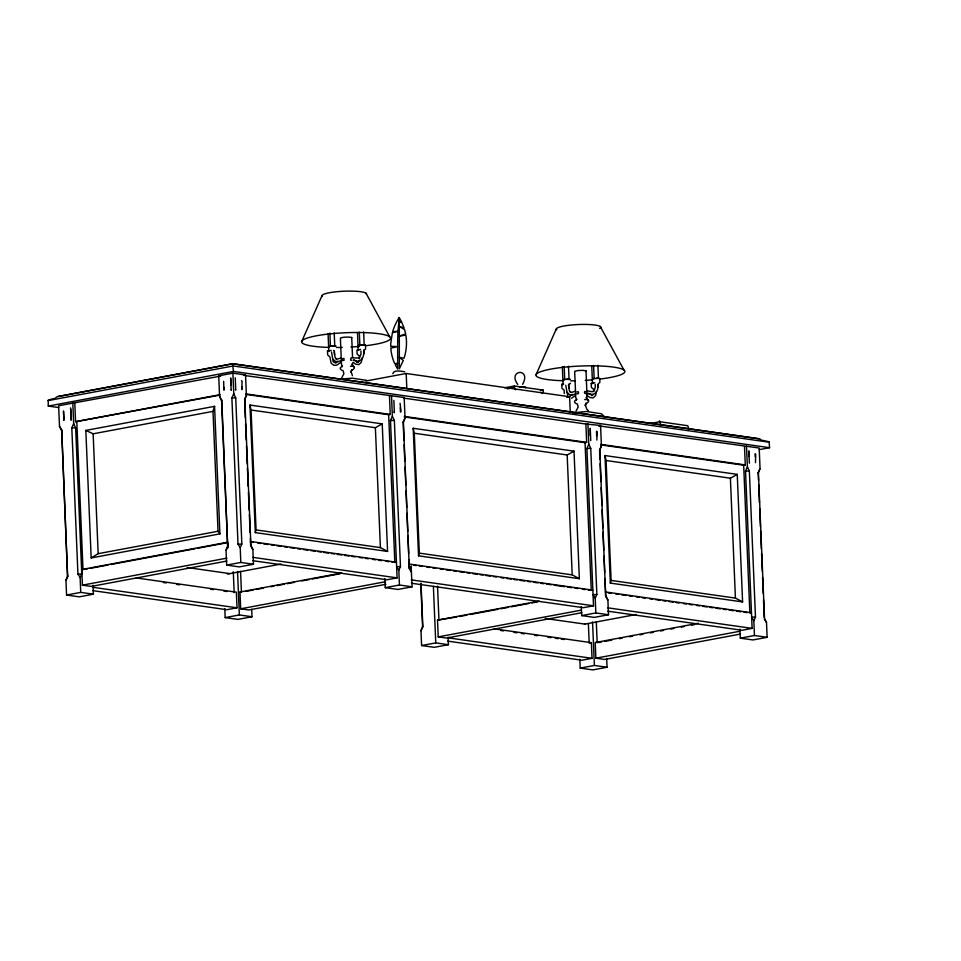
<?xml version="1.0" encoding="UTF-8"?>
<svg xmlns="http://www.w3.org/2000/svg" width="961" height="961" viewBox="0 0 961 961"><rect width="100%" height="100%" fill="white"/><g stroke="black" fill="none" stroke-linecap="round" stroke-linejoin="round"><path stroke-width="1.44" d="M517.763 384.52C506.964 369.529 531.877 367.438 522.592 384.364M410.996 567.242L411.092 565.945L412.101 586.811L397.938 589.453L385.277 587.651L384.893 578.666M659.498 421.423L659.486 420.81M231.289 389.565L231.169 390.286L230.652 377.937L231.108 385.121M255.314 532.61L256.082 529.907L251.061 410.023L249.968 405.061L382.226 423.873L387.571 551.422L255.314 532.61L249.968 405.061M418.54 555.83L419.308 553.128L414.287 433.243L413.194 428.282L574.017 451.153L579.363 578.702L418.54 555.83L413.194 428.282M610.331 583.099L611.1 580.408L606.079 460.523L604.986 455.562L737.243 474.374L742.589 601.922L610.331 583.099L604.986 455.562M58.669 407.548L48.278 406.071L48.194 400.124L53.864 398.515M219.913 533.872L218.027 531.265L213.006 411.368L214.567 406.335L85.829 430.408L91.175 557.945L219.913 533.872L214.567 406.335M351.558 370.393L350.969 372.207L351.75 369.817L351.558 370.393C355.414 368.772 355.786 365.372 350.405 366.273M585.838 403.716L585.249 405.53L586.03 403.139L585.838 403.716C589.694 402.094 590.066 398.695 584.684 399.608M93.025 585.201L93.397 594.186L79.234 596.841L66.573 595.039L65.949 580.252L67.594 576.612L61.684 429.819L59.498 426.3L58.633 405.746L220.718 376.087L218.724 375.811L219.576 396.352L221.559 400.509L227.685 546.665L226.039 550.317L226.652 565.092L239.313 566.894L253.488 564.251L252.863 549.464L250.893 545.307L244.767 399.151L246.412 395.5L245.548 374.958L232.886 373.156L218.724 375.811M67.594 576.612L61.684 429.819M221.559 400.509L219.576 396.352M245.307 417.687L244.767 399.151M227.685 546.665L221.775 399.872M250.893 545.307L250.677 545.944L250.365 538.484M351.462 338.248L351.714 337.479L348.663 337.047L344.086 337.191L340.662 337.828L340.41 338.596L341.479 364.171L342.236 366.405L342.464 365.733L341.876 366.766C338.716 367.655 340.602 370.237 343.077 370.67L343.906 373.733L341.72 377.805M352.783 363.066L351.942 364.844L352.17 364.171L353.66 366.754M403.92 440.246L403.176 422.347L405.037 418.071L404.173 397.518L245.007 375.547M409.518 567.867L411.488 572.023L409.302 568.504L403.392 421.711M448.102 637.191L448.415 644.687L434.252 647.33L421.591 645.54L420.966 630.752L422.828 626.476L421.014 583.219M585.742 371.571L585.994 370.802L582.943 370.369L578.366 370.514L574.942 371.162L574.69 371.919L575.759 397.494L576.516 399.728L576.744 399.067L576.156 400.088C572.996 400.977 574.882 403.56 577.357 403.992L578.198 407.068L575.999 411.14M599.94 459.226L599.568 450.277L601.43 446L600.565 425.459L585.886 424.029L403.632 398.106M581.297 606.631L581.669 615.593L594.33 617.394L608.505 614.74L607.881 599.964L605.694 596.445L599.784 449.652M758.505 480.296L758.193 472.848L760.043 468.56L759.19 448.018L598.547 425.831L600.565 425.459M93.397 594.186L80.736 592.384L80.123 577.609L77.937 574.077L71.811 427.921L73.661 423.645L72.808 403.103M65.949 580.252L67.811 575.975M253.488 564.251L240.827 562.449L240.202 547.662L238.016 544.142L231.889 397.986L233.751 393.71L232.886 373.156M244.55 399.788L246.412 395.5M226.039 550.317L227.901 546.04M252.827 560.683L386.983 579.759L397.097 577.873L390.502 420.546L392.364 416.269L391.511 395.716M403.176 422.347L405.037 418.071M420.966 630.752L422.828 626.476M411.5 583.255L583.375 607.7L593.502 605.802L586.907 448.487L588.769 444.198L587.904 423.657M599.568 450.277L601.43 446M607.832 611.184L742 630.26L752.115 628.374L745.52 471.046L747.382 466.758L746.517 446.216M758.193 472.848L760.043 468.56M301.754 341.395L322.055 295.544M536.034 374.73L556.335 328.866M80.123 577.609L81.769 573.957L75.643 427.801L73.661 423.645M240.202 547.662L241.848 544.022L235.721 397.866L233.751 393.71M412.101 586.811L399.44 585.009L398.827 570.221L400.461 566.582L394.346 420.425L392.364 416.269M608.505 614.74L595.832 612.938L595.219 598.162L596.865 594.523L590.739 448.355L588.769 444.198M758.397 472.211L764.524 618.367L766.506 622.524L767.118 637.311L754.457 635.509L753.832 620.722L755.478 617.082L749.352 470.926L747.382 466.758M596.841 440.102L597.093 431.609L596.481 431.237L596.661 435.669M755.466 462.661L755.706 454.169L755.094 453.796L755.214 456.751M570.486 383.187L568.468 385.205L569.368 390.659L570.762 392.28L570.137 392.052L571.663 392.436L575.279 391.151M223.613 381.301L223.985 390.166L223.853 387.211M358.825 361.18L357.54 362.429L358.141 361.901L356.615 361.853L357.3 362.105L354.08 359.919M591.82 395.752L593.105 394.503M569.957 396.112L572.059 394.442M571.567 398.154L574.99 395.836M337.779 361.12L335.677 362.79L336.242 362.501L334.524 362.645L333.107 361.588L332.626 358.958M342.548 358.657L343.966 358.393L344.05 360.279L342.621 360.543L342.296 359.654M576.828 391.992L578.246 391.716L578.582 392.605L578.33 393.602L576.912 393.866M91.175 557.945L98.166 553.68L218.027 531.265M251.061 410.023L375.379 427.705L382.226 423.873M414.287 433.243L567.17 454.985L574.017 451.153M606.079 460.523L730.396 478.206L737.243 474.374M351.786 360.255L350.513 360.075L351.053 357.888L359.462 357.985L361.024 354.056L360.916 351.029M586.066 393.578L584.793 393.397L584.492 392.424L584.72 391.511L585.982 391.704M329.887 333.035L330.44 346.128L334.752 345.984L334.212 332.902M334.044 346.26L334.752 345.984M334.896 346.38L336.038 345.948L329.155 346.164L330.031 346.537M340.711 362.501L336.71 365.132L333.923 365.372L331.137 363.222L329.851 356.843L327.665 354.957L327.509 351.041L331.137 350.369M328.061 333.551L328.782 351.005L329.503 350.729M363.462 345.335L364.183 345.059L363.63 331.965M364.315 345.455L365.456 345.011L365.624 348.927L363.606 350.945C364.351 355.234 362.597 360.988 357.516 361.24L353.372 360.135M357.48 332.626L358.201 350.068L358.921 349.804M569.176 379.703L570.317 379.271L563.434 379.487L564.311 379.859M564.299 393.578L564.131 390.166L561.945 388.28L561.789 384.364L562.93 383.932M562.341 366.874L563.062 384.328L563.783 384.052M593.646 391.439L593.55 389.241L591.363 387.343L591.207 383.439L594.835 382.754M591.76 365.949L592.493 383.403L593.201 383.127M54.981 398.298L57.264 396.617L232.562 363.835L233.475 371.439L769.545 447.694L769.136 441.76L761.22 440.09L759.803 438.829L232.514 363.726L57.924 396.605M48.05 400.617L233.235 365.973L769.317 442.228M48.278 406.071L233.475 371.439M243.529 375.343L245.548 374.958M74.802 403.38L75.571 421.699L220.009 394.683M75.571 421.699L219.781 395.139M340.819 379.09L352.327 378.166L367.078 380.436M365.829 381.049L406.179 373.493L569.609 396.737L570.209 411.248M85.829 430.408L93.145 433.795L213.006 411.368M504.573 387.824L514.327 385.998L543.181 390.094L543.253 391.656A27.389 17.863 79.4 0 1 542.136 393.554M507.42 388.845L514.399 387.547A27.389 17.863 79.4 0 0 515.685 389.794M245.644 394.37L388.652 414.72L390.25 414.419L389.481 396.1M540.394 390.622L543.181 390.094M566.726 397.277L569.609 396.737M572.732 412.858L586.606 411.488L601.358 413.759L604.337 416.461M651.162 423.357L659.799 421.735L687.752 425.711L688.773 428.654A6.655 4.337 79.4 0 1 688.893 429.399M404.281 416.942L585.045 442.649L586.642 442.348L585.886 424.029M226.88 561.056L91.283 586.414L82.418 585.153L81.769 569.513L227.685 542.22L227.925 547.914M84.484 569.417L87.427 568.864M90.382 568.311L108.064 565.008M111.02 564.455L195.023 548.743M197.978 548.19L225.979 542.953M759.262 449.616L769.545 447.694M82.418 585.153L226.868 558.137M600.661 444.871L743.67 465.208L745.268 464.908L744.499 446.589M66.573 595.039L80.736 592.384M226.652 565.092L240.827 562.449M227.349 574.077L281.068 564.035M391.896 562.113L396.449 562.233L250.497 541.475M385.902 584.312L248.827 609.959L240.682 608.793L239.986 592.024L341.684 572.996M245.86 591.399L253.236 590.018M256.179 589.465L263.554 588.096M270.918 586.715L273.861 586.162M276.816 585.609L284.18 584.228M287.135 583.687L294.498 582.306M301.874 580.924L309.238 579.543M312.193 578.99L340.194 573.753M136.114 577.909L236.358 592.168L237.019 607.808L226.904 609.706L92.736 590.619M240.682 608.793L385.133 581.777M224.814 608.733L225.186 617.599L239.361 614.944L252.022 616.746L251.71 609.31M385.277 587.651L399.44 585.009M252.022 616.746L237.847 619.401L225.186 617.599M588.276 590.042L592.841 590.162L409.11 564.035M581.946 612.686L446.348 638.056L438.216 636.891L437.507 620.121L539.205 601.093M437.507 620.121L456.655 617.01M459.598 616.469L466.974 615.088M469.917 614.535L497.918 609.298M500.873 608.745L508.237 607.364M511.192 606.811L528.874 603.508M531.817 602.955L537.716 601.85M438.216 636.891L581.177 610.151M421.591 645.54L435.753 642.885L448.415 644.687M581.669 615.593L595.832 612.938M584.468 624.182L636.086 614.523M447.754 641.119L581.91 660.207L592.036 658.309L591.375 642.669L589.189 643.077L588.372 623.689M698.383 623.257L595.207 642.549L595.868 658.189L604.721 659.45L740.318 634.092M598.643 642.549L601.598 641.996M604.541 641.443L611.917 640.074M619.28 638.693L622.223 638.14M629.599 636.759L632.542 636.206M639.918 634.837L642.861 634.284M650.237 632.903L653.18 632.35M660.555 630.969L663.498 630.416M670.862 629.047L673.817 628.494M681.181 627.113L684.136 626.56M691.5 625.179L694.455 624.638M595.868 658.189L740.306 631.173M579.831 659.222L580.204 668.099L594.379 665.444L607.04 667.246L606.667 658.381M739.91 629.167L740.294 638.152L754.457 635.509M607.04 667.246L592.865 669.901L580.204 668.099M767.118 637.311L752.956 639.954L740.294 638.152M587.555 390.803L592.048 391.8L593.742 391.307L595.303 387.379L595.195 384.352M587.651 393.469L592.42 395.223M360.555 349.432L356.927 350.116L357.084 354.02L359.27 355.918L359.378 358.921M231.889 397.986L235.721 397.866M71.811 427.921L75.643 427.801M390.502 420.546L394.346 420.425M586.907 448.487L590.739 448.355M745.52 471.046L749.352 470.926M238.016 544.142L241.848 544.022M77.937 574.077L81.769 573.957M400.461 566.582L396.629 566.702L398.827 570.221M596.865 594.523L593.033 594.643L595.219 598.162M755.478 617.082L751.646 617.202L753.832 620.722M341.191 360.495L337.816 361.865L334.692 361L332.686 358.669L331.497 351.966M596.421 378.093L597.91 378.154M567.002 379.018L568.492 379.078M575.471 393.818L572.095 395.187L568.972 394.322L566.966 391.992L565.777 385.289M341.251 357.852L337.383 359.114L335.857 358.729L336.482 358.958L335.089 357.336L334.188 351.882M232.514 363.726L759.142 438.853M245.776 393.866L390.25 414.419M404.401 416.425L586.642 442.348M600.781 444.366L745.268 464.908M256.082 529.907L380.412 547.602L387.571 551.422M419.308 553.128L572.191 574.882L579.363 578.702M611.1 580.408L735.417 598.09L742.589 601.922M605.502 591.964L751.466 612.734L749.856 613.034L743.67 465.208M250.365 541.98L253.308 542.4M257.74 543.025L260.683 543.445M263.638 543.866L268.059 544.491M271.002 544.911L273.957 545.331M276.9 545.752L281.321 546.389M284.276 546.797L287.219 547.217M290.174 547.638L294.595 548.275M297.538 548.695L300.493 549.115M303.436 549.524L307.856 550.16M310.811 550.581L315.232 551.206M318.175 551.626L321.13 552.046M324.073 552.467L328.506 553.092M331.449 553.512L334.404 553.932M337.347 554.353L341.768 554.977M344.723 555.398L349.143 556.035M352.086 556.455L355.041 556.863M359.462 557.5L362.405 557.921M365.36 558.341L368.303 558.761M372.724 559.386L375.679 559.807M378.622 560.227L381.577 560.647M385.998 561.272L388.953 561.692M413.434 565.176L416.401 565.597M419.356 566.017L422.323 566.437M426.768 567.074L429.735 567.495M432.702 567.915L435.657 568.335M440.102 568.972L443.069 569.392M446.036 569.813L450.481 570.45M453.436 570.87L456.403 571.29M459.37 571.711L463.815 572.336M466.782 572.768L469.737 573.188M472.704 573.609L477.149 574.234M480.116 574.654L483.071 575.086M486.038 575.507L490.482 576.132M493.449 576.552L496.417 576.972M500.861 577.609L503.816 578.029M506.783 578.45L511.228 579.087M514.195 579.507L517.15 579.927M520.117 580.348L524.562 580.985M527.529 581.405L530.496 581.825M533.451 582.246L537.896 582.883M540.863 583.303L543.83 583.723M546.785 584.144L551.23 584.781M554.197 585.201L564.575 586.666M567.531 587.099L571.975 587.724M574.942 588.144L577.909 588.564M582.354 589.201L585.309 589.622M608.325 592.901L611.28 593.321M615.701 593.946L618.644 594.366M621.599 594.787L626.019 595.412M628.962 595.832L631.918 596.252M636.338 596.877L639.293 597.298M642.236 597.718L645.179 598.138M649.612 598.763L652.555 599.183M655.51 599.604L659.931 600.241M662.874 600.661L665.829 601.069M668.772 601.49L673.193 602.127M676.148 602.547L679.091 602.967M683.511 603.592L686.466 604.013M689.409 604.433L692.364 604.853M696.785 605.478L699.728 605.898M702.683 606.319L707.104 606.944M710.059 607.364L713.002 607.784M715.945 608.205L720.378 608.83M723.321 609.25L726.276 609.67M729.219 610.091L733.639 610.715M736.594 611.136L741.015 611.773M743.958 612.193L746.913 612.613M252.623 557.32L397.097 577.873M411.248 579.879L593.502 605.802M607.64 607.82L752.115 628.374M187.167 567.531L229.883 573.609M545.127 618.452L584.889 624.109M81.769 569.513L83.006 569.693L76.82 421.879M239.986 592.024L241.439 592.228L240.562 571.339M494.074 628.83L591.375 642.669M163.406 582.522L166.349 582.931M176.668 584.408L179.623 584.829M210.579 589.225L213.534 589.646M223.853 591.111L226.796 591.532M500.729 630.5L503.672 630.921M513.991 632.386L516.946 632.806M521.367 633.431L524.322 633.852M534.64 635.317L537.583 635.738M547.902 637.203L550.857 637.623M555.278 638.26L558.221 638.681M561.176 639.101L564.119 639.509M92.532 587.255L237.019 607.808M447.55 637.756L592.036 658.309M586.979 395.451L590.018 397.578L593.177 397.902L595.604 395.596L596.337 391.379M586.847 395.343L587.039 395.415M588.36 393.241L591.796 394.563C596.889 394.31 598.631 388.568 597.886 384.268L599.904 382.25L599.736 378.346L592.853 378.562L593.73 378.934M591.207 383.439L592.072 383.811M561.789 384.364L562.653 384.736M365.456 345.011L358.573 345.239L359.45 345.612M364.183 345.059L359.858 345.191L359.306 332.11M333.515 350.453L334.392 350.825L334.56 354.741M327.509 351.041L328.374 351.414M587.94 400.076L586.45 397.494L586.222 398.166L587.063 396.388L585.994 370.802M353.131 362.273L355.738 364.255L358.897 364.579L361.324 362.273L362.057 358.045M400.076 403.296L401.013 411.296L400.449 412.173L400.269 407.728M241.463 380.736L242.076 381.109L241.836 389.613L241.704 386.646M404.725 371.799C401.506 371.246 393.313 369.492 392.833 373.781M588.324 410.743L586.715 409.014L585.405 405.037M764.307 619.004L766.506 622.524M251.41 547.121L252.863 549.464M393.974 412.005L394.37 412.701L393.854 400.353M235.361 389.433L235.745 390.142L235.229 377.793M600.301 326.536L623.953 370.057M366.021 293.213L389.673 336.734M605.91 595.808L607.881 599.964M352.435 375.691L351.125 371.715M59.498 426.3L61.468 430.456M659.799 421.735L660.82 424.678A6.655 4.337 79.4 0 1 660.94 425.423M567.795 395.307L566.906 392.28M758.685 484.776L759.442 502.675M759.683 508.633L760.439 526.532M760.619 531.013L761.376 548.911M761.568 553.38L762.313 571.278M762.566 577.249L763.25 593.646M763.502 599.616L764.247 617.515M749.388 463.19L748.859 450.853L748.739 456.559M730.396 478.206L735.417 598.09M597.91 365.288L598.463 378.382M598.15 384.52L598.259 387.127M600.132 463.707L600.877 481.605M601.13 487.563L601.886 505.462M602.066 509.943L602.823 527.841M603.003 532.31L603.76 550.209M604.013 556.179L604.697 572.576M604.949 578.546L605.694 596.445M593.586 365.432L594.138 378.514M590.763 440.631L590.246 428.282L590.186 435.489M596.3 621.935L597.177 642.825M585.045 442.649L591.243 590.462M592.553 621.983L594.379 665.444M568.492 366.225L569.044 379.307M568.672 384.148L568.84 388.064M564.167 366.357L564.72 379.451M567.17 454.985L572.191 574.882M514.327 385.998L514.399 387.547M437.531 586.15L438.961 620.325M433.387 586.33L435.753 642.885M420.798 583.856L422.612 627.113M406.179 373.493L406.791 388.004M404.113 444.715L404.797 461.124M405.049 467.094L405.794 484.981M406.047 490.951L406.731 507.36M406.983 513.318L407.74 531.217M407.92 535.697L408.677 553.596M408.918 559.554L409.302 568.504M388.652 414.72L394.839 562.533M375.379 427.705L380.412 547.602M363.811 349.9L363.979 353.804M351.714 337.479L352.555 357.444M245.548 423.645L246.244 440.054M246.496 446.024L247.241 463.911M247.433 468.391L248.178 486.29M248.431 492.248L249.175 510.147M249.367 514.628L250.112 532.526M237.535 571.483L239.361 614.944M233.295 571.699L234.172 592.577M93.145 433.795L98.166 553.68M70.778 409.122L71.09 420.221L70.573 407.872M563.422 380.736A44.506 7.268 -2.4 0 1 544.479 370.502A44.506 7.268 -2.4 0 1 614.307 367.222A44.506 7.268 -2.4 0 1 600.469 378.994M592.324 379.847A44.506 7.268 -2.4 0 1 585.213 380.364M575.05 380.76A44.506 7.268 -2.4 0 1 570.738 380.82M556.767 329.791A22.247 3.64 -2.4 0 1 579.783 324.482A22.247 3.64 -2.4 0 1 599.652 328.446M329.142 347.414A44.506 7.268 -2.4 0 1 310.199 337.179A44.506 7.268 -2.4 0 1 380.027 333.899A44.506 7.268 -2.4 0 1 366.189 345.672M359.45 346.392A44.506 7.268 -2.4 0 1 350.933 347.029M342.224 347.401A44.506 7.268 -2.4 0 1 336.458 347.498M322.488 296.469A22.247 3.64 -2.4 0 1 342.584 291.279A22.247 3.64 -2.4 0 1 366.453 294.138M519.168 386.815A5.61 0.913 -2.4 0 1 525.643 387.739M397.674 341.395L397.638 369.06L395.439 365.132L397.59 363.27L394.827 363.751L393.638 361.048A66.165 54.345 -11.8 0 1 390.803 348.11L397.65 346.621L390.767 346.32L390.719 343.654L392.4 332.722L397.962 331.341L399.199 317.562L401.386 321.454L399.32 321.827L399.332 368.88L403.296 360.399L399.235 357.384L403.992 358.213L404.701 356.026A69.985 57.396 -11.8 0 0 406.275 338.32L405.818 335.125L399.32 336.062L405.65 333.96L404.629 329.683L399.356 326.404L404.064 328.049L401.65 322.031L399.32 321.827L399.199 317.562A66.165 54.345 -11.8 0 0 393.073 330.308L392.737 331.521L397.962 331.341L397.674 341.395M63.522 411.236L63.894 420.113L63.522 411.236M339.846 362.814L339.846 362.814"/></g></svg>
